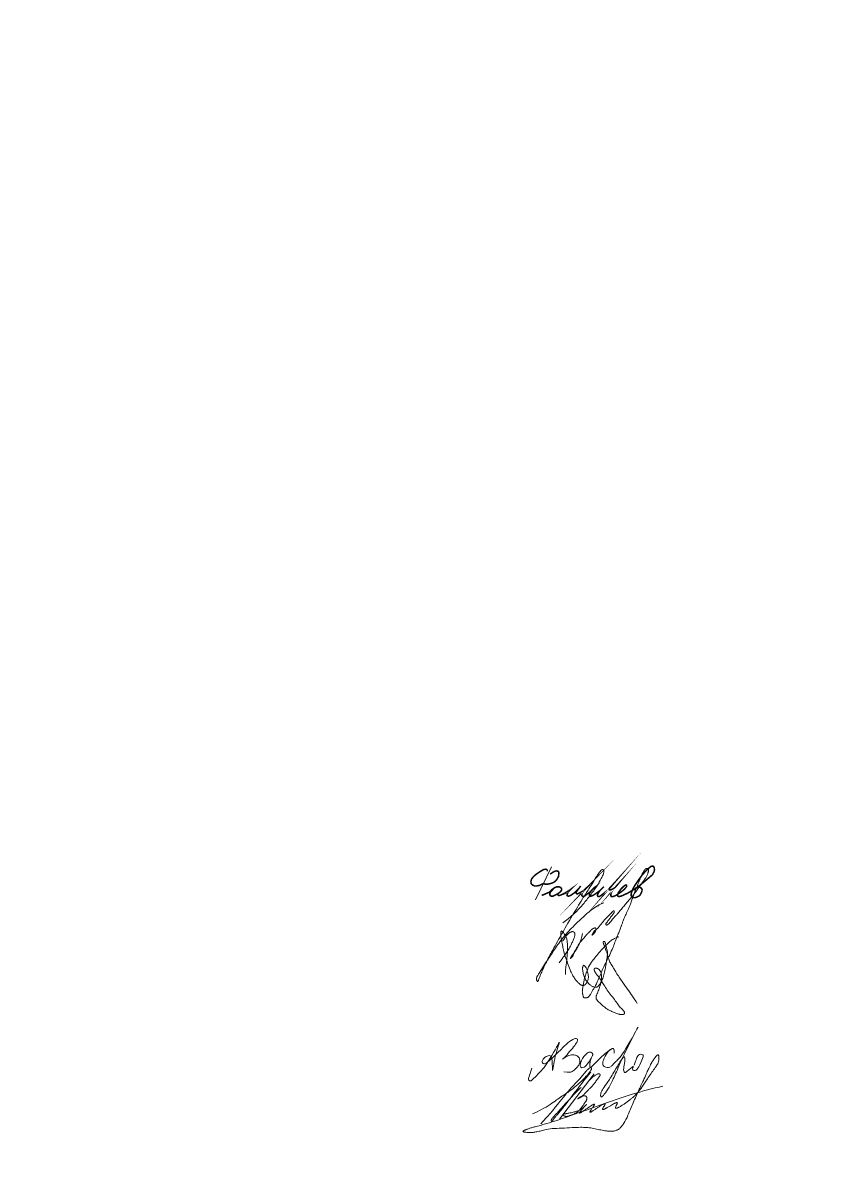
# Model space of a CAD drawing. Header units: millimetres. Extents: x 0 to 210, y 0 to 297.
# Drawn here: x 0 to 96.7, y 0 to 135.3 of the extents above; entities that cross this region are included whole.
import ezdxf

# ---------------------------------------------------------------- set-up
doc = ezdxf.new("R2010")
doc.units = ezdxf.units.MM
for name, pattern in [('K5LT32789', [0]), ('K5LT32790', [0]), ('K5LT32791', [0])]:
    doc.linetypes.add(name, pattern=pattern)
doc.layers.add('Системный слой', color=7, linetype='Continuous')

# ---------------------------------------------------------------- blocks, each defined once
blk = doc.blocks.new('U14')
at = {"layer": 'Системный слой', "color": 5, "linetype": 'K5LT32789', "lineweight": 18, "true_color": 0x0000ff}
for points in [[(67.74, 12.68), (67.54, 13), (67.21, 13), (66.91, 12.69), (66.57, 12.35), (66.29, 11.88), (66.17, 11.26), (66.36, 11.07), (66.7, 11.15), (66.9, 11.35), (67.14, 11.64), (67.47, 12.14), (67.83, 12.86), (67.47, 12.14), (67.35, 11.56), (67.35, 11.23), (67.43, 11.14), (67.59, 11.2), (68.29, 11.98), (69.05, 12.67), (69.44, 13.02), (69.85, 13.3), (70.04, 13.41), (70.19, 13.41), (70.27, 13.2), (70.27, 12.97), (70.27, 12.72), (70.27, 13.2), (70.19, 13.41), (70.04, 13.42), (69.44, 13.02), (68.88, 11.92), (68.88, 11.43), (69.11, 11.2), (69.43, 11.12), (69.75, 11.12), (70.01, 11.38), (70.34, 11.71), (71.4, 12.77), (73.96, 17.53), (71.4, 12.77), (70.49, 10.5), (69.8, 9.03), (69.17, 8.04), (68.75, 7.55), (68.63, 7.66), (68.63, 8.08), (68.92, 8.61), (69.46, 9.32), (70.32, 10.74), (71.19, 12.22), (71.37, 12.41), (71.51, 12.39), (71.56, 12.16), (71.48, 11.66), (71.42, 11.26), (71.35, 10.86), (71.43, 10.57), (71.59, 10.49), (71.82, 10.71), (72.25, 11.05), (72.63, 11.43), (72.39, 10.92), (72.5, 10.81), (72.67, 10.74), (72.86, 10.81), (73.11, 11.05), (73.75, 12.4), (73.68, 12.67), (73.43, 12.74), (73.11, 12.66), (72.91, 12.26), (72.76, 11.8), (72.63, 11.4)], [(60.49, 11.05), (60.3, 10.52), (60.11, 10), (60.05, 9.68), (60.19, 9.54), (60.39, 9.54), (60.57, 9.72), (61.09, 10.24), (62.37, 11.53), (64.21, 15.14), (63.11, 12.44), (62.91, 10.02), (62.91, 12.25), (62.69, 12.61), (62.15, 12.49), (61.79, 12.13), (61.66, 11.8), (61.79, 11.57), (62.12, 11.57), (62.91, 12.25), (63.99, 13.33), (64.75, 14.09), (65.59, 14.64), (65.96, 14.53), (65.87, 14.23), (65.65, 13.84), (64.94, 13), (64.35, 12.29), (63.94, 12.02), (64.73, 12.56), (65.37, 12.67), (65.78, 12.58), (66.06, 12.37), (66.19, 12.03), (66.19, 11.63), (65.94, 11.26), (65.69, 11.01), (65.3, 10.62), (64.87, 10.52), (64.27, 10.63)]]:
    blk.add_open_spline(points, degree=3, dxfattribs=at)
blk = doc.blocks.new('U15')
at = {"layer": 'Системный слой', "color": 5, "linetype": 'K5LT32790', "lineweight": 18, "true_color": 0x0000ff}
blk.add_open_spline([(64.46, 22.18), (64.5, 23.4), (64.81, 24.78), (64.66, 26.25), (64.59, 26.53), (64.51, 26.72), (64.43, 26.88), (64.33, 27.03), (64.24, 27.15), (64.17, 27.24), (64.12, 27.29), (64.08, 27.32), (64.06, 27.34), (64.05, 27.35), (64.03, 27.35), (64.02, 27.36), (64.01, 27.36), (64, 27.36), (64, 27.36), (63.99, 27.36), (63.99, 27.36), (63.98, 27.35), (63.97, 27.35), (63.97, 27.34), (63.96, 27.34), (63.96, 27.33), (63.95, 27.32), (63.94, 27.3), (63.94, 27.28), (63.93, 27.26), (63.93, 27.23), (63.92, 27.18), (63.92, 27.12), (63.91, 27.03), (63.91, 26.91), (63.92, 26.78), (63.93, 26.64), (63.95, 26.48), (63.99, 26.28), (64.05, 26.01), (64.13, 25.61), (64.24, 25.03), (64.44, 24.31), (64.72, 23.53), (64.99, 22.8), (65.26, 22.19), (65.52, 21.75), (65.77, 21.43), (65.98, 21.21), (66.14, 21.05), (66.26, 20.96), (66.33, 20.93), (66.39, 20.91), (66.44, 20.89), (66.49, 20.89), (66.54, 20.89), (66.6, 20.89), (66.65, 20.9), (66.7, 20.92), (66.74, 20.93), (66.78, 20.96), (66.81, 20.98), (66.84, 21.01), (66.88, 21.05), (66.93, 21.12), (66.98, 21.21), (67.05, 21.32), (67.11, 21.46), (67.16, 21.59), (67.18, 21.71), (67.19, 21.84), (67.19, 21.98), (67.17, 22.15), (67.13, 22.36), (67.07, 22.59), (67, 22.81), (66.93, 22.96), (66.88, 23.06), (66.83, 23.13), (66.78, 23.18), (66.75, 23.22), (66.72, 23.24), (66.69, 23.26), (66.68, 23.27), (66.66, 23.27), (66.65, 23.28), (66.64, 23.28), (66.63, 23.28), (66.63, 23.28), (66.62, 23.28), (66.61, 23.27), (66.61, 23.27), (66.6, 23.27), (66.59, 23.26), (66.59, 23.25), (66.58, 23.24), (66.57, 23.23), (66.56, 23.21), (66.55, 23.18), (66.53, 23.14), (66.52, 23.1), (66.51, 23.04), (66.5, 22.98), (66.49, 22.91), (66.5, 22.82), (66.52, 22.7), (66.55, 22.53), (66.58, 22.3), (66.64, 22.06), (66.73, 21.83), (66.84, 21.62), (66.97, 21.42), (67.12, 21.22), (67.29, 21.05), (67.45, 20.91), (67.59, 20.81), (67.71, 20.75), (67.81, 20.71), (67.9, 20.69), (67.98, 20.67), (68.05, 20.67), (68.11, 20.68), (68.16, 20.69), (68.21, 20.7), (68.25, 20.72), (68.29, 20.74), (68.33, 20.78), (68.38, 20.82), (68.43, 20.88), (68.49, 20.96), (68.56, 21.06), (68.62, 21.19), (68.68, 21.33), (68.72, 21.48), (68.75, 21.64), (68.76, 21.81), (68.76, 21.99), (68.74, 22.17), (68.7, 22.34), (68.65, 22.48), (68.6, 22.59), (68.55, 22.67), (68.5, 22.74), (68.44, 22.79), (68.39, 22.83), (68.33, 22.87), (68.27, 22.9), (68.21, 22.93), (68.16, 22.94), (68.11, 22.95), (68.08, 22.95), (68.04, 22.94), (68.02, 22.94), (67.99, 22.93), (67.96, 22.92), (67.94, 22.9), (67.92, 22.89), (67.9, 22.88), (67.89, 22.86), (67.88, 22.85), (67.88, 22.84), (67.87, 22.83), (67.87, 22.81), (67.87, 22.8), (67.87, 22.78), (67.87, 22.76), (67.87, 22.74), (67.88, 22.71), (67.89, 22.67), (67.92, 22.61), (67.95, 22.54), (68, 22.45), (68.06, 22.33), (68.15, 22.2), (68.27, 22.06), (68.45, 21.84), (68.68, 21.52), (68.98, 21.05), (69.33, 20.47), (69.8, 19.85), (70.26, 19.24), (70.65, 18.71), (70.92, 18.32), (71.14, 18.11), (71.28, 17.99), (71.37, 17.89), (71.42, 17.81), (71.45, 17.75), (71.47, 17.7), (71.49, 17.66), (71.49, 17.63), (71.49, 17.6), (71.49, 17.58), (71.49, 17.56), (71.48, 17.55), (71.48, 17.54), (71.47, 17.52), (71.46, 17.51), (71.45, 17.5), (71.43, 17.49), (71.42, 17.48), (71.39, 17.46), (71.36, 17.45), (71.32, 17.44), (71.28, 17.43), (71.23, 17.42), (71.17, 17.42), (71.1, 17.42), (71, 17.44), (70.85, 17.47), (70.64, 17.52), (70.33, 17.63), (69.96, 17.8), (69.57, 17.99), (69.26, 18.19), (69.02, 18.39), (68.79, 18.59), (68.56, 18.81), (68.35, 18.99), (68.22, 19.14), (68.16, 19.24), (68.13, 19.3), (68.11, 19.35), (68.1, 19.4), (68.1, 19.45), (68.1, 19.51), (68.1, 19.56), (68.11, 19.61), (68.13, 19.67), (68.16, 19.75), (68.21, 19.86), (68.28, 20.02), (68.38, 20.24), (68.47, 20.54), (68.58, 20.86), (68.71, 21.21), (68.86, 21.63), (69.04, 22.17), (69.19, 22.79), (69.28, 23.36), (69.33, 23.83), (69.4, 24.19), (69.46, 24.48), (69.47, 24.72), (69.44, 24.91), (69.41, 25.1), (69.35, 25.3), (69.3, 25.52), (69.26, 25.71), (69.22, 25.85), (69.19, 25.95), (69.17, 26.02), (69.15, 26.06), (69.13, 26.08), (69.12, 26.1), (69.11, 26.11), (69.1, 26.11), (69.09, 26.12), (69.09, 26.12), (69.08, 26.12), (69.07, 26.13), (69.06, 26.12), (69.05, 26.12), (69.04, 26.12), (69.03, 26.12), (69.02, 26.11), (69.01, 26.11), (69, 26.1), (68.99, 26.09), (68.98, 26.08), (68.97, 26.07), (68.97, 26.06), (68.96, 26.04), (68.96, 26.03), (68.95, 26.01), (68.95, 25.99), (68.95, 25.96), (68.96, 25.93), (68.97, 25.89), (68.98, 25.84), (69.01, 25.77), (69.04, 25.69), (69.09, 25.6), (69.14, 25.47), (69.19, 25.32), (69.24, 25.14), (69.32, 24.91), (69.42, 24.64), (69.51, 24.33), (69.59, 24.04), (69.69, 23.78), (69.8, 23.56), (69.94, 23.34), (70.1, 23.09), (70.28, 22.78), (70.52, 22.36), (70.83, 21.88), (71.18, 21.38), (71.52, 20.9), (72.13, 20.04), (72.62, 19.33), (72.99, 18.76)], degree=3, knots=[0, 0, 0, 0, 23.088924, 25.905784, 27.368497, 28.578535, 29.721875, 30.813961, 31.805183, 32.534012, 32.992903, 33.225793, 33.377047, 33.48833, 33.574551, 33.643805, 33.701224, 33.750367, 33.79387, 33.833355, 33.872141, 33.912355, 33.95659, 34.00557, 34.061357, 34.126468, 34.204109, 34.298549, 34.415744, 34.564555, 34.759459, 35.028229, 35.412864, 35.997175, 36.728139, 37.568941, 38.433825, 39.401332, 40.578431, 42.235398, 44.569602, 48.269133, 53.187712, 58.58434, 63.764044, 67.778676, 70.998143, 73.369834, 75.349816, 76.796874, 77.581324, 78.028914, 78.378087, 78.696803, 79.013489, 79.343373, 79.678587, 80.006824, 80.317932, 80.606471, 80.866035, 81.11641, 81.383983, 81.718354, 82.16781, 82.839361, 83.733235, 84.705422, 85.582724, 86.324391, 87.057116, 87.890757, 88.945341, 90.321141, 91.965571, 93.426367, 94.484215, 95.101021, 95.580997, 96.013141, 96.361093, 96.626002, 96.782739, 96.889142, 96.971138, 97.03813, 97.095272, 97.145901, 97.188561, 97.228747, 97.268915, 97.315311, 97.366861, 97.425655, 97.494454, 97.577142, 97.679623, 97.811915, 97.985663, 98.226797, 98.532587, 98.897786, 99.296036, 99.737821, 100.261724, 100.964229, 101.99978, 103.525411, 105.150667, 106.72453, 108.093532, 109.590313, 111.195302, 112.777483, 114.126394, 115.159714, 115.93325, 116.599105, 117.196687, 117.716186, 118.147278, 118.512091, 118.830828, 119.112084, 119.376147, 119.650254, 119.966184, 120.348472, 120.832611, 121.462575, 122.257884, 123.166317, 124.121896, 125.077441, 126.058759, 127.110722, 128.27138, 129.455541, 130.54928, 131.472222, 132.224076, 132.842804, 133.343527, 133.786162, 134.209733, 134.641953, 135.076751, 135.490934, 135.840567, 136.1162, 136.329021, 136.516582, 136.697073, 136.87991, 137.063295, 137.235465, 137.38613, 137.514261, 137.623548, 137.718445, 137.797689, 137.875651, 137.957944, 138.055516, 138.163779, 138.288043, 138.436309, 138.622516, 138.862075, 139.203128, 139.704326, 140.381097, 141.218915, 142.127317, 143.259517, 144.821141, 147.317764, 150.75711, 155.19517, 160.069171, 165.224464, 169.471142, 172.421411, 174.092925, 175.138298, 175.966748, 176.479558, 176.900272, 177.244752, 177.52135, 177.72293, 177.873709, 177.996322, 178.101436, 178.195314, 178.281517, 178.366118, 178.454913, 178.554755, 178.670049, 178.807074, 178.975201, 179.187234, 179.439473, 179.719727, 180.029511, 180.383269, 180.823448, 181.407111, 182.246837, 183.563618, 185.512414, 188.365901, 191.16936, 193.636194, 195.215931, 197.147086, 199.269225, 201.224518, 202.392176, 202.935446, 203.335749, 203.665039, 203.98044, 204.30527, 204.630666, 204.95421, 205.28424, 205.683122, 206.145312, 206.866804, 207.837862, 209.464316, 211.387339, 213.648133, 215.828171, 218.361631, 222.046321, 226.400789, 230.237614, 232.987127, 235.143069, 237.145235, 238.600123, 239.59432, 240.714469, 242.086859, 243.579513, 244.83703, 245.773068, 246.379449, 246.80954, 247.077534, 247.227517, 247.33398, 247.41847, 247.489521, 247.552012, 247.609222, 247.663606, 247.717168, 247.768592, 247.820784, 247.876677, 247.942191, 248.018083, 248.10247, 248.189421, 248.269471, 248.347072, 248.425637, 248.512886, 248.605679, 248.706816, 248.820413, 248.952282, 249.111489, 249.313956, 249.574155, 249.89782, 250.303709, 250.841791, 251.528272, 252.381244, 253.359593, 254.475963, 255.872687, 257.851092, 259.938273, 261.963603, 263.469883, 265.046448, 266.586695, 268.366913, 270.599666, 273.407082, 277.373027, 281.234201, 284.882343, 288.313023, 301, 301, 301, 301], dxfattribs=at)
blk = doc.blocks.new('U16')
at = {"layer": 'Системный слой', "color": 5, "linetype": 'K5LT32790', "lineweight": 18, "true_color": 0x0000ff}
for points, knots in [([(64.14, 28.31), (65.04, 28.95), (66.18, 30.02), (67.41, 31.6), (68.17, 32.59), (68.62, 33.44), (68.91, 33.95), (69, 34.21), (69.03, 34.35), (69.04, 34.43), (69.04, 34.49), (69.04, 34.52), (69.03, 34.54), (69.02, 34.56), (69.02, 34.58), (69.01, 34.59), (68.99, 34.6), (68.98, 34.61), (68.97, 34.62), (68.95, 34.63), (68.93, 34.64), (68.91, 34.65), (68.89, 34.65), (68.87, 34.65), (68.85, 34.65), (68.83, 34.65), (68.81, 34.65), (68.8, 34.64), (68.78, 34.63), (68.76, 34.62), (68.74, 34.6), (68.71, 34.57), (68.67, 34.53), (68.6, 34.45), (68.49, 34.31), (68.31, 34.07), (68.05, 33.67), (67.71, 33.07), (67.16, 32.23), (66.33, 30.91), (65.21, 29.07), (63.99, 26.97), (62.97, 25.13), (62.29, 23.86), (61.92, 23.12), (61.72, 22.67), (61.58, 22.33), (61.46, 22.04), (61.36, 21.78), (61.29, 21.58), (61.25, 21.46), (61.22, 21.41), (61.21, 21.39), (61.2, 21.38), (61.19, 21.37), (61.19, 21.36), (61.18, 21.36), (61.18, 21.35), (61.17, 21.35), (61.17, 21.35), (61.16, 21.35), (61.16, 21.35), (61.15, 21.35), (61.15, 21.35), (61.14, 21.36), (61.14, 21.36), (61.13, 21.36), (61.13, 21.37), (61.12, 21.37), (61.12, 21.38), (61.11, 21.4), (61.1, 21.42), (61.08, 21.45), (61.06, 21.48), (61.05, 21.53), (61.04, 21.58), (61.03, 21.63), (61.03, 21.69), (61.04, 21.75), (61.05, 21.81), (61.07, 21.87), (61.1, 21.94), (61.15, 22.03), (61.23, 22.16), (61.39, 22.41), (61.69, 22.89), (62.24, 23.76), (63.05, 25), (64.07, 26.49), (65.28, 27.8), (66.45, 28.92), (67.4, 29.78), (68.25, 30.35), (68.77, 30.6), (69.01, 30.71)], [0, 0, 0, 0, 8.550609, 12.054989, 15.548009, 18.191121, 19.498995, 20.058209, 20.381615, 20.589671, 20.716665, 20.79368, 20.851701, 20.900722, 20.944653, 20.985245, 21.025642, 21.06834, 21.115939, 21.168338, 21.224707, 21.283052, 21.340576, 21.394663, 21.443781, 21.488289, 21.53119, 21.575808, 21.625508, 21.683081, 21.754287, 21.848548, 21.98875, 22.223415, 22.641351, 23.38396, 24.591455, 26.333193, 28.725175, 32.394143, 38.444137, 45.386804, 51.336644, 54.759282, 56.550214, 57.736198, 58.581068, 59.410817, 60.190375, 60.748602, 61.044545, 61.139793, 61.19713, 61.237089, 61.267135, 61.290713, 61.309862, 61.325937, 61.339917, 61.352551, 61.36445, 61.376142, 61.388111, 61.400062, 61.412022, 61.424542, 61.439066, 61.45699, 61.479741, 61.509795, 61.550475, 61.607942, 61.688058, 61.795635, 61.922219, 62.059168, 62.198495, 62.342871, 62.495112, 62.658157, 62.830855, 63.02153, 63.245709, 63.594568, 64.237865, 65.516344, 67.957442, 72.253573, 76.989753, 81.977365, 86.090995, 89.562811, 91.905588, 94, 94, 94, 94]), ([(66.5, 27.05), (66.42, 26.6), (66.21, 26.04), (65.88, 25.35), (65.65, 24.99), (65.49, 24.7), (65.4, 24.51), (65.35, 24.4), (65.31, 24.34), (65.27, 24.29), (65.24, 24.25), (65.2, 24.21), (65.17, 24.18), (65.14, 24.14), (65.11, 24.12), (65.1, 24.11), (65.09, 24.1), (65.08, 24.1), (65.08, 24.09), (65.08, 24.09), (65.07, 24.09), (65.07, 24.09), (65.07, 24.09), (65.07, 24.09), (65.07, 24.09), (65.06, 24.09), (65.06, 24.1), (65.06, 24.1), (65.07, 24.1), (65.07, 24.11), (65.07, 24.11), (65.07, 24.12), (65.07, 24.13), (65.08, 24.14), (65.09, 24.16), (65.1, 24.19), (65.11, 24.22), (65.13, 24.25), (65.14, 24.3), (65.17, 24.34), (65.2, 24.39), (65.25, 24.46), (65.31, 24.54), (65.4, 24.66), (65.52, 24.84), (65.66, 25.07), (65.79, 25.3), (65.92, 25.54), (66.08, 25.81), (66.28, 26.09), (66.49, 26.33), (66.67, 26.55), (66.87, 26.78), (67.09, 27.05), (67.36, 27.31), (67.56, 27.51), (67.69, 27.61), (67.76, 27.65), (67.81, 27.67), (67.86, 27.69), (67.91, 27.71), (67.95, 27.72), (67.97, 27.72), (67.99, 27.72), (68.01, 27.72), (68.02, 27.71), (68.03, 27.71), (68.04, 27.71), (68.05, 27.7), (68.05, 27.7), (68.06, 27.69), (68.06, 27.68), (68.07, 27.67), (68.07, 27.66), (68.07, 27.65), (68.08, 27.63), (68.08, 27.61), (68.08, 27.58), (68.07, 27.54), (68.06, 27.49), (68.05, 27.42), (68.04, 27.36), (68.02, 27.31), (68, 27.26), (67.97, 27.21), (67.94, 27.16), (67.89, 27.1), (67.85, 27.05), (67.81, 27), (67.78, 26.97), (67.75, 26.94), (67.72, 26.92), (67.69, 26.9), (67.67, 26.88), (67.65, 26.87), (67.64, 26.86), (67.64, 26.86), (67.63, 26.85), (67.63, 26.85), (67.63, 26.85), (67.62, 26.85), (67.62, 26.85), (67.62, 26.85), (67.62, 26.85), (67.62, 26.85), (67.62, 26.85), (67.61, 26.86), (67.61, 26.86), (67.61, 26.86), (67.62, 26.86), (67.62, 26.87), (67.62, 26.87), (67.62, 26.88), (67.62, 26.89), (67.63, 26.9), (67.63, 26.91), (67.65, 26.94), (67.66, 26.96), (67.67, 26.98), (67.69, 27.01), (67.7, 27.03), (67.72, 27.07), (67.75, 27.11), (67.79, 27.18), (67.83, 27.25), (67.89, 27.33), (67.98, 27.42), (68.1, 27.51), (68.24, 27.63), (68.37, 27.78), (68.5, 27.93), (68.61, 28.07), (68.74, 28.22), (68.88, 28.38), (69.01, 28.55), (69.15, 28.73), (69.32, 28.91), (69.51, 29.09), (69.7, 29.26), (69.83, 29.4), (69.92, 29.5), (69.98, 29.58), (70.04, 29.64), (70.08, 29.69), (70.12, 29.72), (70.15, 29.75), (70.17, 29.76), (70.18, 29.77), (70.19, 29.77), (70.2, 29.77), (70.2, 29.77), (70.21, 29.77), (70.21, 29.77), (70.22, 29.77), (70.22, 29.77), (70.23, 29.77), (70.23, 29.77), (70.23, 29.76), (70.24, 29.76), (70.24, 29.75), (70.24, 29.75), (70.25, 29.74), (70.25, 29.73), (70.26, 29.71), (70.26, 29.69), (70.26, 29.67), (70.26, 29.64), (70.26, 29.62), (70.25, 29.59), (70.25, 29.57), (70.24, 29.54), (70.22, 29.51), (70.19, 29.47), (70.15, 29.41), (70.08, 29.32), (69.99, 29.2), (69.88, 29.06), (69.77, 28.9), (69.67, 28.74), (69.57, 28.61), (69.48, 28.51), (69.42, 28.42), (69.37, 28.36), (69.32, 28.31), (69.29, 28.27), (69.27, 28.25), (69.26, 28.23), (69.26, 28.21), (69.25, 28.19), (69.25, 28.17), (69.25, 28.16), (69.26, 28.14), (69.26, 28.12), (69.27, 28.11), (69.27, 28.09), (69.28, 28.09), (69.28, 28.08), (69.29, 28.07), (69.29, 28.07), (69.3, 28.06), (69.31, 28.06), (69.31, 28.06), (69.32, 28.06), (69.33, 28.06), (69.34, 28.06), (69.36, 28.06), (69.37, 28.06), (69.39, 28.07), (69.42, 28.08), (69.45, 28.1), (69.5, 28.13), (69.54, 28.16), (69.6, 28.2), (69.65, 28.25), (69.72, 28.32), (69.8, 28.41), (69.91, 28.56), (70.08, 28.78), (70.31, 29.04), (70.62, 29.36), (70.94, 29.75), (71.3, 30.18), (71.65, 30.61), (72.01, 31.02), (72.37, 31.43), (72.73, 31.87), (73.06, 32.36), (73.39, 32.83), (73.72, 33.27), (73.97, 33.65), (74.15, 33.93), (74.24, 34.12), (74.27, 34.25), (74.29, 34.35), (74.31, 34.43), (74.32, 34.49), (74.32, 34.54), (74.32, 34.58), (74.32, 34.62), (74.31, 34.65), (74.3, 34.67), (74.29, 34.7), (74.28, 34.72), (74.26, 34.74), (74.24, 34.76), (74.23, 34.77), (74.21, 34.78), (74.2, 34.79), (74.18, 34.79), (74.17, 34.79), (74.15, 34.8), (74.14, 34.8), (74.12, 34.79), (74.1, 34.79), (74.07, 34.78), (74.04, 34.77), (74.01, 34.75), (73.98, 34.73), (73.94, 34.7), (73.9, 34.66), (73.86, 34.61), (73.82, 34.55), (73.78, 34.48), (73.72, 34.38), (73.64, 34.22), (73.51, 34), (73.39, 33.7), (73.26, 33.35), (73.12, 32.99), (72.96, 32.62), (72.79, 32.21), (72.62, 31.76), (72.45, 31.28), (72.27, 30.78), (72.07, 30.24), (71.8, 29.67), (71.53, 29.11), (71.34, 28.62), (71.22, 28.28), (71.15, 28.08), (71.1, 27.96), (71.05, 27.8), (70.95, 27.52), (70.79, 27.11), (70.57, 26.6), (70.34, 26), (70.07, 25.3), (69.72, 24.5), (69.26, 23.59), (68.8, 22.6), (68.37, 21.59), (67.98, 20.73), (67.6, 20.16), (67.42, 19.79), (67.3, 19.63), (67.23, 19.55), (67.17, 19.51), (67.12, 19.47), (67.06, 19.45), (67, 19.43), (66.94, 19.41), (66.87, 19.4), (66.82, 19.4), (66.77, 19.4), (66.74, 19.41), (66.71, 19.41), (66.69, 19.42), (66.67, 19.43), (66.66, 19.44), (66.64, 19.46), (66.63, 19.47), (66.62, 19.49), (66.6, 19.52), (66.59, 19.55), (66.57, 19.6), (66.56, 19.68), (66.53, 19.78), (66.5, 19.91), (66.47, 20.05), (66.47, 20.19), (66.48, 20.33), (66.5, 20.5), (66.55, 20.72), (66.59, 21.01), (66.65, 21.38), (66.75, 21.8), (66.88, 22.18), (66.99, 22.5), (67.07, 22.75), (67.16, 22.99), (67.27, 23.23), (67.44, 23.5), (67.71, 23.86), (68.08, 24.35), (68.59, 24.93), (69.12, 25.51), (69.61, 25.99), (69.98, 26.3), (70.27, 26.46), (70.53, 26.57), (70.71, 26.63), (70.82, 26.67)], [0, 0, 0, 0, 9.050129, 12.27524, 15.459, 17.73484, 19.057413, 19.710841, 20.186256, 20.578255, 20.920156, 21.263228, 21.624829, 21.943402, 22.174143, 22.29629, 22.36276, 22.406894, 22.439057, 22.464194, 22.484922, 22.502166, 22.516262, 22.528133, 22.539447, 22.552242, 22.56817, 22.588053, 22.611987, 22.639741, 22.672744, 22.715192, 22.776687, 22.87041, 23.023044, 23.2152, 23.446308, 23.698853, 24.014406, 24.364067, 24.793807, 25.28352, 25.941626, 26.877925, 28.429965, 30.348657, 32.240773, 33.898399, 35.948367, 38.485583, 40.825304, 42.59187, 44.267244, 46.970047, 49.74801, 51.863744, 52.701471, 53.104911, 53.483029, 53.862972, 54.210178, 54.473163, 54.650607, 54.780151, 54.882015, 54.96597, 55.037892, 55.101774, 55.160577, 55.215489, 55.269733, 55.3265, 55.390437, 55.464507, 55.552848, 55.661752, 55.802045, 55.996896, 56.278982, 56.657771, 57.087852, 57.530059, 57.926999, 58.28654, 58.645161, 59.086887, 59.580412, 60.070145, 60.456808, 60.770321, 61.020502, 61.287434, 61.539711, 61.751465, 61.877288, 61.951174, 62.001019, 62.037083, 62.064047, 62.085222, 62.102691, 62.117816, 62.131035, 62.143011, 62.154708, 62.167188, 62.181333, 62.197688, 62.21651, 62.238222, 62.264236, 62.296726, 62.338711, 62.394112, 62.469848, 62.581386, 62.750144, 62.953234, 63.151975, 63.325302, 63.501424, 63.750698, 64.126703, 64.655732, 65.239268, 65.888652, 66.649933, 67.724768, 68.970934, 70.450533, 71.673771, 72.965674, 74.199734, 75.716608, 77.191491, 78.669398, 80.263602, 82.259995, 84.0227, 85.431088, 86.180031, 86.82002, 87.357354, 87.830339, 88.196682, 88.427814, 88.563885, 88.657509, 88.728451, 88.784957, 88.831759, 88.871976, 88.907862, 88.941164, 88.973333, 89.002363, 89.031139, 89.061129, 89.097204, 89.139544, 89.190239, 89.252182, 89.329582, 89.428874, 89.559889, 89.727893, 89.910432, 90.08993, 90.259821, 90.437176, 90.634512, 90.867411, 91.167757, 91.627014, 92.382088, 93.419966, 94.672454, 96.030915, 97.344377, 98.512333, 99.382533, 100.080146, 100.642761, 101.098523, 101.416568, 101.614452, 101.761411, 101.888131, 102.002041, 102.112642, 102.228685, 102.353162, 102.475542, 102.582798, 102.67162, 102.744553, 102.805473, 102.857643, 102.905538, 102.953137, 103.003348, 103.057077, 103.11538, 103.180499, 103.255316, 103.343787, 103.451799, 103.589159, 103.775473, 104.036879, 104.381072, 104.782032, 105.231565, 105.731185, 106.331113, 107.131661, 108.329516, 110.150194, 112.636877, 115.501671, 119.160964, 122.898631, 126.952961, 130.409086, 134.037174, 137.994275, 142.035946, 146.041027, 149.822245, 153.085433, 155.385996, 156.523495, 157.344961, 158.084473, 158.656408, 159.032405, 159.319553, 159.62593, 159.882585, 160.081757, 160.265654, 160.447561, 160.63144, 160.806021, 160.962993, 161.100471, 161.220792, 161.327559, 161.424857, 161.521276, 161.623153, 161.736504, 161.863212, 162.008568, 162.179889, 162.387514, 162.643846, 162.945007, 163.264358, 163.6135, 164.014772, 164.533206, 165.020618, 165.794064, 166.857794, 168.64401, 171.006738, 173.517367, 176.204619, 178.789913, 181.800729, 185.264053, 188.598832, 192.086757, 196.039981, 200.351441, 204.98312, 208.606796, 211.174086, 212.324149, 212.840152, 213.814159, 215.76165, 218.911517, 222.760316, 227.121283, 231.883071, 238.054257, 244.879079, 252.670992, 260.372327, 267.206768, 271.910472, 274.294825, 275.442431, 276.007431, 276.456493, 276.872537, 277.298483, 277.734538, 278.182349, 278.627236, 279.027811, 279.347916, 279.582846, 279.760539, 279.906542, 280.032941, 280.152577, 280.276179, 280.413989, 280.572354, 280.762102, 281.004984, 281.334701, 281.830666, 282.557033, 283.530703, 284.521091, 285.429966, 286.323075, 287.47734, 288.942216, 290.783007, 293.428229, 296.57457, 299.586331, 301.717918, 303.359613, 305.016414, 306.799751, 308.827327, 311.560281, 315.955926, 321.284596, 327.290578, 331.929165, 335.294372, 337.07654, 338.608554, 341, 341, 341, 341]), ([(64.12, 26.13), (64.3, 26.41), (64.51, 26.78), (64.86, 27.08), (64.99, 27.17), (65.09, 27.22), (65.17, 27.26), (65.23, 27.28), (65.27, 27.28), (65.31, 27.28), (65.34, 27.28), (65.37, 27.27), (65.4, 27.26), (65.43, 27.25), (65.46, 27.23), (65.49, 27.21), (65.51, 27.19), (65.53, 27.17), (65.55, 27.14), (65.56, 27.11), (65.58, 27.09), (65.59, 27.06), (65.59, 27.02), (65.59, 26.98), (65.59, 26.92), (65.59, 26.85), (65.57, 26.75), (65.53, 26.62), (65.47, 26.44), (65.36, 26.18), (65.17, 25.78), (64.92, 25.29), (64.61, 24.81), (64.31, 24.39), (64.02, 23.98), (63.83, 23.71), (63.73, 23.56)], [0, 0, 0, 0, 6.031327, 7.224988, 8.103691, 8.779791, 9.271523, 9.620615, 9.879085, 10.092232, 10.278511, 10.453749, 10.630111, 10.818394, 11.017829, 11.223201, 11.427374, 11.623322, 11.806227, 11.978077, 12.150954, 12.337468, 12.550087, 12.799771, 13.111892, 13.519386, 14.078895, 14.842107, 15.895849, 17.445078, 19.990893, 23.601088, 27.190299, 30.147219, 32.759048, 36, 36, 36, 36])]:
    blk.add_open_spline(points, degree=3, knots=knots, dxfattribs=at)
blk = doc.blocks.new('U17')
at = {"layer": 'Системный слой', "color": 5, "linetype": 'K5LT32790', "lineweight": 18, "true_color": 0x0000ff}
blk.add_line((67.87, 10.39), (63.74, 4.98), dxfattribs=at)
for points, knots in [([(67.09, 9.37), (67.28, 9.6), (67.54, 9.9), (67.92, 10.16), (68.1, 10.27), (68.23, 10.35), (68.31, 10.38), (68.36, 10.39), (68.39, 10.4), (68.42, 10.4), (68.44, 10.39), (68.46, 10.39), (68.49, 10.38), (68.51, 10.37), (68.53, 10.35), (68.54, 10.34), (68.56, 10.33), (68.57, 10.32), (68.58, 10.3), (68.58, 10.29), (68.58, 10.28), (68.59, 10.27), (68.59, 10.25), (68.59, 10.24), (68.59, 10.22), (68.58, 10.2), (68.57, 10.18), (68.56, 10.15), (68.54, 10.12), (68.51, 10.07), (68.46, 10.01), (68.39, 9.92), (68.3, 9.8), (68.2, 9.66), (68.08, 9.49), (67.93, 9.28), (67.72, 9.02), (67.46, 8.75), (67.2, 8.49), (66.99, 8.27), (66.82, 8.09), (66.69, 7.95), (66.58, 7.84), (66.5, 7.76), (66.43, 7.71), (66.36, 7.66), (66.29, 7.62), (66.2, 7.57), (66.12, 7.51), (66.04, 7.47), (65.99, 7.44), (65.95, 7.43), (65.93, 7.42), (65.92, 7.41), (65.91, 7.41), (65.9, 7.4), (65.89, 7.4), (65.89, 7.4), (65.89, 7.4), (65.88, 7.4), (65.88, 7.4), (65.88, 7.4), (65.88, 7.4), (65.88, 7.4), (65.88, 7.4), (65.88, 7.4), (65.88, 7.4), (65.88, 7.41), (65.89, 7.41), (65.89, 7.41), (65.89, 7.41), (65.9, 7.41), (65.9, 7.42), (65.91, 7.42), (65.92, 7.43), (65.93, 7.44), (65.94, 7.45), (65.97, 7.46), (66, 7.49), (66.06, 7.52), (66.13, 7.57), (66.21, 7.62), (66.3, 7.67), (66.4, 7.71), (66.5, 7.74), (66.59, 7.76), (66.67, 7.76), (66.74, 7.77), (66.79, 7.76), (66.84, 7.75), (66.87, 7.74), (66.89, 7.73), (66.91, 7.72), (66.93, 7.7), (66.94, 7.69), (66.96, 7.67), (66.97, 7.65), (66.98, 7.63), (66.99, 7.6), (67, 7.56), (67.01, 7.52), (67.01, 7.48), (67.01, 7.43), (67, 7.38), (66.98, 7.33), (66.96, 7.27), (66.93, 7.19), (66.87, 7.09), (66.77, 6.96), (66.63, 6.75), (66.46, 6.48), (66.24, 6.2), (66.02, 5.97), (65.82, 5.81), (65.64, 5.69), (65.44, 5.6), (65.22, 5.52), (64.99, 5.43), (64.8, 5.35), (64.66, 5.32), (64.58, 5.31), (64.53, 5.32), (64.48, 5.32), (64.44, 5.34), (64.39, 5.35), (64.34, 5.38), (64.3, 5.4), (64.27, 5.41), (64.25, 5.43), (64.23, 5.44), (64.21, 5.46), (64.19, 5.47), (64.18, 5.49), (64.17, 5.5), (64.17, 5.51), (64.17, 5.52), (64.17, 5.53), (64.18, 5.54), (64.19, 5.55), (64.2, 5.56), (64.22, 5.58), (64.24, 5.59), (64.27, 5.6), (64.3, 5.61), (64.35, 5.62), (64.42, 5.64), (64.51, 5.65), (64.63, 5.68), (64.79, 5.7), (65.02, 5.74), (65.33, 5.81), (65.67, 5.9), (66, 6.01), (66.27, 6.15), (66.47, 6.28), (66.62, 6.39), (66.73, 6.49), (66.81, 6.56), (66.86, 6.62), (66.9, 6.66), (66.92, 6.68), (66.94, 6.7), (66.95, 6.72), (66.96, 6.73), (66.97, 6.74), (66.97, 6.75), (66.98, 6.75), (66.98, 6.75), (66.98, 6.76), (66.98, 6.76), (66.98, 6.76), (66.98, 6.76), (66.98, 6.76), (66.98, 6.76), (66.98, 6.76), (66.98, 6.76), (66.98, 6.76), (66.97, 6.76), (66.97, 6.75), (66.96, 6.75), (66.95, 6.74), (66.94, 6.73), (66.92, 6.71), (66.9, 6.69), (66.87, 6.66), (66.84, 6.62), (66.79, 6.57), (66.71, 6.49), (66.61, 6.37), (66.48, 6.23), (66.35, 6.08), (66.26, 5.96), (66.21, 5.89), (66.18, 5.84), (66.16, 5.81), (66.15, 5.79), (66.14, 5.77), (66.13, 5.76), (66.13, 5.75), (66.13, 5.74), (66.13, 5.74), (66.14, 5.73), (66.14, 5.73), (66.15, 5.73), (66.16, 5.73), (66.17, 5.73), (66.19, 5.74), (66.21, 5.74), (66.24, 5.76), (66.28, 5.78), (66.33, 5.8), (66.39, 5.84), (66.48, 5.9), (66.6, 5.98), (66.79, 6.1), (67.03, 6.27), (67.29, 6.45), (67.5, 6.59), (67.65, 6.68), (67.73, 6.73), (67.79, 6.75), (67.82, 6.77), (67.85, 6.78), (67.87, 6.79), (67.89, 6.79), (67.9, 6.79), (67.91, 6.78), (67.92, 6.78), (67.92, 6.77), (67.92, 6.76), (67.92, 6.75), (67.92, 6.74), (67.92, 6.73), (67.91, 6.71), (67.9, 6.69), (67.89, 6.67), (67.87, 6.63), (67.84, 6.59), (67.8, 6.53), (67.74, 6.44), (67.65, 6.32), (67.56, 6.19), (67.48, 6.07), (67.43, 5.99), (67.4, 5.94), (67.38, 5.91), (67.37, 5.89), (67.36, 5.87), (67.36, 5.86), (67.36, 5.85), (67.35, 5.84), (67.36, 5.83), (67.36, 5.82), (67.37, 5.82), (67.37, 5.82), (67.39, 5.81), (67.4, 5.82), (67.42, 5.82), (67.44, 5.83), (67.47, 5.84), (67.51, 5.86), (67.56, 5.89), (67.62, 5.92), (67.71, 5.98), (67.84, 6.06), (68.02, 6.18), (68.26, 6.34), (68.53, 6.52), (68.75, 6.66), (68.89, 6.75), (68.98, 6.79), (69.03, 6.82), (69.07, 6.83), (69.1, 6.84), (69.13, 6.85), (69.14, 6.85), (69.16, 6.85), (69.17, 6.84), (69.17, 6.83), (69.18, 6.82), (69.18, 6.81), (69.18, 6.8), (69.17, 6.78), (69.17, 6.77), (69.16, 6.75), (69.15, 6.72), (69.14, 6.69), (69.11, 6.65), (69.08, 6.59), (69.03, 6.51), (68.97, 6.41), (68.92, 6.33), (68.89, 6.28), (68.88, 6.24), (68.87, 6.22), (68.86, 6.2), (68.86, 6.19), (68.86, 6.18), (68.86, 6.17), (68.86, 6.16), (68.87, 6.15), (68.87, 6.14), (68.88, 6.14), (68.89, 6.13), (68.91, 6.13), (68.93, 6.13), (68.95, 6.14), (68.98, 6.15), (69.02, 6.16), (69.07, 6.18), (69.14, 6.22), (69.23, 6.26), (69.36, 6.33), (69.55, 6.45), (69.8, 6.59), (70.05, 6.74), (70.25, 6.85), (70.38, 6.91), (70.45, 6.94), (70.5, 6.96), (70.53, 6.97), (70.56, 6.97), (70.58, 6.97), (70.6, 6.97), (70.61, 6.96), (70.62, 6.95), (70.62, 6.94), (70.63, 6.93), (70.63, 6.91), (70.63, 6.9), (70.62, 6.89), (70.62, 6.87), (70.61, 6.85), (70.6, 6.82), (70.58, 6.78), (70.56, 6.72), (70.52, 6.65), (70.47, 6.57), (70.44, 6.49), (70.42, 6.44), (70.41, 6.41), (70.4, 6.39), (70.4, 6.37), (70.4, 6.36), (70.4, 6.34), (70.4, 6.33), (70.4, 6.32), (70.41, 6.31), (70.42, 6.3), (70.43, 6.3), (70.44, 6.29), (70.45, 6.29), (70.47, 6.29), (70.49, 6.29), (70.51, 6.29), (70.54, 6.3), (70.58, 6.31), (70.63, 6.33), (70.69, 6.36), (70.77, 6.39), (70.87, 6.45), (71.02, 6.53), (71.23, 6.67), (71.51, 6.85), (71.83, 7.08), (72.13, 7.3), (72.4, 7.52), (72.65, 7.74), (72.88, 7.97), (73.11, 8.22), (73.37, 8.54), (73.64, 8.93), (73.95, 9.42), (74.32, 9.97), (74.72, 10.55), (75.09, 11.06), (75.34, 11.42), (75.46, 11.66), (75.51, 11.82), (75.54, 11.96), (75.56, 12.09), (75.57, 12.22), (75.57, 12.34), (75.56, 12.44), (75.55, 12.5), (75.54, 12.54), (75.53, 12.57), (75.52, 12.59), (75.51, 12.61), (75.51, 12.62), (75.5, 12.63), (75.49, 12.63), (75.48, 12.64), (75.48, 12.64), (75.47, 12.64), (75.46, 12.65), (75.45, 12.65), (75.44, 12.64), (75.43, 12.64), (75.42, 12.64), (75.4, 12.63), (75.38, 12.62), (75.36, 12.6), (75.34, 12.58), (75.3, 12.55), (75.26, 12.51), (75.21, 12.45), (75.13, 12.35), (75.03, 12.21), (74.91, 12.03), (74.78, 11.83), (74.64, 11.6), (74.5, 11.33), (74.33, 10.96), (74.1, 10.43), (73.72, 9.61), (73.16, 8.42), (72.51, 6.99), (71.99, 5.61), (71.51, 4.68), (71.19, 4.19), (71, 3.98), (70.87, 3.86), (70.75, 3.78), (70.62, 3.71), (70.47, 3.64), (70.29, 3.6), (70.08, 3.56), (69.83, 3.55), (69.51, 3.57), (69.06, 3.63), (68.49, 3.75), (67.82, 3.9), (67.14, 4.01), (66.39, 4.04), (65.46, 4.01), (64.35, 3.94), (63.21, 3.91), (62.28, 3.81), (61.61, 3.63), (61.09, 3.5), (60.66, 3.43), (60.3, 3.41), (60.02, 3.41), (59.8, 3.43), (59.64, 3.46), (59.55, 3.47), (59.5, 3.49), (59.48, 3.49), (59.46, 3.5), (59.45, 3.51), (59.44, 3.51), (59.44, 3.52), (59.43, 3.52), (59.43, 3.53), (59.42, 3.53), (59.42, 3.53), (59.42, 3.54), (59.42, 3.54), (59.42, 3.55), (59.42, 3.55), (59.43, 3.56), (59.43, 3.56), (59.43, 3.57), (59.44, 3.58), (59.45, 3.58), (59.46, 3.59), (59.47, 3.6), (59.49, 3.62), (59.52, 3.63), (59.56, 3.65), (59.62, 3.68), (59.7, 3.72), (59.82, 3.77), (59.98, 3.83), (60.16, 3.89), (60.34, 3.95), (60.55, 4.02), (60.76, 4.07), (61.02, 4.14), (61.42, 4.24), (62.15, 4.45), (63.46, 4.85), (65.7, 5.63), (68.74, 6.74), (72.32, 8), (74.81, 8.64), (76.05, 8.92)], [0, 0, 0, 0, 6.158308, 7.924944, 9.397219, 10.421772, 10.878244, 11.151197, 11.36381, 11.548551, 11.718723, 11.877713, 12.036027, 12.196544, 12.358164, 12.506286, 12.632493, 12.736928, 12.819521, 12.898812, 12.980771, 13.07523, 13.173556, 13.279268, 13.396608, 13.531064, 13.690326, 13.886288, 14.140321, 14.494376, 15.023758, 15.795804, 16.773927, 17.9322, 19.328256, 21.031002, 23.191239, 26.01508, 28.508359, 30.764949, 32.158381, 33.57364, 34.542076, 35.296285, 35.858711, 36.382363, 36.930279, 37.613953, 38.340853, 38.974758, 39.36394, 39.584276, 39.729431, 39.831741, 39.905683, 39.959643, 39.999056, 40.02768, 40.048222, 40.062694, 40.072775, 40.079767, 40.084961, 40.089793, 40.09578, 40.104088, 40.115492, 40.13093, 40.149822, 40.171984, 40.197656, 40.229358, 40.269864, 40.322352, 40.391158, 40.483151, 40.610685, 40.79026, 41.065436, 41.512004, 42.088709, 42.770629, 43.467951, 44.184491, 44.869892, 45.483626, 46.046275, 46.524145, 46.915912, 47.196275, 47.40917, 47.586207, 47.738846, 47.877531, 48.013016, 48.157728, 48.31924, 48.502929, 48.715108, 48.96183, 49.243774, 49.540729, 49.8478, 50.172102, 50.537958, 50.965281, 51.494288, 52.20384, 53.298857, 54.917421, 57.240739, 59.738769, 62.02238, 63.698303, 65.037791, 66.331625, 68.02956, 69.84719, 71.368716, 72.206354, 72.649589, 72.981788, 73.276043, 73.570472, 73.929446, 74.299002, 74.63126, 74.848184, 75.010867, 75.161965, 75.335461, 75.49506, 75.620009, 75.719661, 75.802316, 75.875542, 75.946386, 76.021533, 76.107513, 76.21105, 76.339562, 76.501776, 76.708489, 76.973585, 77.315523, 77.75974, 78.342864, 79.120835, 80.18625, 81.706721, 83.852292, 86.465219, 88.951659, 90.978666, 92.487594, 93.76585, 94.760654, 95.480574, 95.959313, 96.294546, 96.536659, 96.714464, 96.846112, 96.943809, 97.01613, 97.069288, 97.107887, 97.1354, 97.154486, 97.167231, 97.175363, 97.180572, 97.184743, 97.189776, 97.197329, 97.209122, 97.228653, 97.258997, 97.303617, 97.365208, 97.448469, 97.559514, 97.706462, 97.900415, 98.157187, 98.500801, 98.971779, 99.653407, 100.680484, 102.16221, 103.578184, 104.648543, 105.155236, 105.478521, 105.704428, 105.867108, 105.985778, 106.07285, 106.137041, 106.188892, 106.233202, 106.275598, 106.31862, 106.370033, 106.436882, 106.52608, 106.645289, 106.803787, 107.01342, 107.289946, 107.655243, 108.141506, 108.800592, 109.730549, 111.109505, 113.317286, 115.629589, 117.547768, 118.521059, 119.084698, 119.470627, 119.745056, 119.943042, 120.086716, 120.191551, 120.26935, 120.330025, 120.382672, 120.435962, 120.498121, 120.565387, 120.641314, 120.728412, 120.840736, 120.985691, 121.174077, 121.421722, 121.753873, 122.217132, 122.901613, 123.981872, 125.172225, 126.200607, 126.79256, 127.136357, 127.367267, 127.532062, 127.652773, 127.742537, 127.810135, 127.865237, 127.915133, 127.96426, 128.015006, 128.071903, 128.142719, 128.234954, 128.356669, 128.517397, 128.729164, 129.007855, 129.375448, 129.864201, 130.525978, 131.458654, 132.841604, 135.051627, 137.371779, 139.298243, 140.282632, 140.852634, 141.243893, 141.523176, 141.725905, 141.87456, 141.985024, 142.069602, 142.138778, 142.20217, 142.268885, 142.347585, 142.446693, 142.552857, 142.668386, 142.796019, 142.962407, 143.184377, 143.493216, 143.947083, 144.660187, 145.445963, 146.126993, 146.522898, 146.755674, 146.914043, 147.029277, 147.105459, 147.165051, 147.224298, 147.295401, 147.367417, 147.434207, 147.504148, 147.585142, 147.684943, 147.81179, 147.975245, 148.18721, 148.463335, 148.825333, 149.305406, 149.95641, 150.882496, 152.258218, 154.475246, 156.620318, 158.321251, 159.038433, 159.502054, 159.828856, 160.066775, 160.243468, 160.37743, 160.482373, 160.569441, 160.648431, 160.728415, 160.81803, 160.908084, 160.998756, 161.091733, 161.206325, 161.353931, 161.549093, 161.818906, 162.212882, 162.829199, 163.508952, 164.099592, 164.445709, 164.650604, 164.788255, 164.903661, 165.007576, 165.109001, 165.194462, 165.26938, 165.338661, 165.406872, 165.478408, 165.557687, 165.64939, 165.758763, 165.891992, 166.05668, 166.262506, 166.522189, 166.853055, 167.279787, 167.839914, 168.596742, 169.679428, 171.288032, 173.772391, 176.439711, 179.127961, 181.338538, 183.565781, 185.724368, 187.964675, 190.532192, 193.913297, 197.664225, 202.240399, 207.365977, 211.891604, 214.950288, 216.260728, 217.307529, 218.226173, 219.136534, 220.048062, 220.900546, 221.546871, 221.9542, 222.219116, 222.412338, 222.560372, 222.677648, 222.773298, 222.853632, 222.923292, 222.978973, 223.025473, 223.071419, 223.126411, 223.191335, 223.263092, 223.344759, 223.440037, 223.553558, 223.691355, 223.86161, 224.075985, 224.352298, 224.720891, 225.244768, 226.022651, 227.234024, 228.694978, 230.400721, 232.151975, 234.169342, 236.596891, 240.264912, 245.911745, 254.96485, 266.835794, 277.658947, 284.885559, 287.882731, 289.514301, 290.547995, 291.464177, 292.424746, 293.549213, 294.775006, 296.163908, 297.809999, 299.883699, 302.703567, 306.933828, 311.679125, 316.501759, 320.996631, 326.836537, 335.266963, 343.465594, 349.957026, 354.09066, 357.579706, 360.721275, 362.932241, 364.823848, 366.400364, 367.448979, 368.024725, 368.279323, 368.440012, 368.5553, 368.642037, 368.709291, 368.762747, 368.806287, 368.842721, 368.874182, 368.900514, 368.926113, 368.952467, 368.982922, 369.016093, 369.053534, 369.097024, 369.148696, 369.211201, 369.287947, 369.383467, 369.504023, 369.658723, 369.861852, 370.138802, 370.52869, 371.119523, 372.038078, 373.203074, 374.521743, 375.833878, 377.215726, 378.767848, 380.290034, 382.688597, 387.074598, 395.697937, 410.437499, 434.93092, 461.366967, 487, 487, 487, 487]), ([(60.56, 5.64), (61.29, 5.96), (62.28, 6.46), (63.38, 7.25), (64, 7.71), (64.61, 8.09), (65.25, 8.53), (65.93, 9.11), (66.59, 9.72), (67.08, 10.24), (67.35, 10.59), (67.47, 10.78), (67.53, 10.88), (67.55, 10.94), (67.56, 10.97), (67.57, 10.99), (67.57, 11.01), (67.57, 11.02), (67.56, 11.04), (67.56, 11.05), (67.56, 11.06), (67.55, 11.06), (67.54, 11.07), (67.53, 11.08), (67.52, 11.09), (67.51, 11.1), (67.5, 11.11), (67.49, 11.12), (67.47, 11.12), (67.46, 11.12), (67.45, 11.12), (67.44, 11.12), (67.42, 11.12), (67.41, 11.12), (67.39, 11.11), (67.36, 11.1), (67.33, 11.08), (67.29, 11.05), (67.23, 11.01), (67.15, 10.94), (67.04, 10.84), (66.91, 10.69), (66.74, 10.48), (66.5, 10.19), (66.16, 9.8), (65.69, 9.31), (65.1, 8.65), (64.4, 7.84), (63.63, 6.91), (62.94, 6.02), (62.34, 5.32), (61.89, 4.85), (61.65, 4.57), (61.55, 4.45)], [0, 0, 0, 0, 6.997069, 9.684036, 11.958352, 13.801956, 16.01059, 18.791875, 21.670898, 23.899271, 25.047829, 25.598015, 25.892727, 26.052221, 26.139763, 26.200238, 26.24818, 26.289354, 26.326598, 26.358724, 26.389054, 26.419587, 26.454991, 26.494445, 26.537325, 26.581963, 26.625959, 26.666366, 26.702295, 26.736616, 26.772293, 26.811665, 26.854853, 26.903993, 26.962474, 27.036776, 27.136139, 27.279193, 27.487047, 27.788774, 28.205883, 28.811868, 29.540442, 30.580231, 32.089095, 34.083011, 36.578424, 39.886091, 43.512937, 47.235171, 49.742529, 51.659752, 53, 53, 53, 53]), ([(66.33, 8.76), (65.82, 8.33), (65.17, 7.59), (64.34, 6.69), (63.82, 6.13), (63.45, 5.69), (63.16, 5.4), (62.97, 5.2), (62.87, 5.08), (62.81, 4.98), (62.78, 4.92), (62.77, 4.89), (62.76, 4.87), (62.76, 4.86), (62.76, 4.84), (62.76, 4.83), (62.76, 4.82), (62.77, 4.81), (62.77, 4.8), (62.78, 4.79), (62.79, 4.78), (62.8, 4.77), (62.81, 4.76), (62.82, 4.76), (62.82, 4.76), (62.83, 4.75), (62.83, 4.75), (62.84, 4.75), (62.85, 4.75), (62.86, 4.75), (62.86, 4.75), (62.87, 4.76), (62.88, 4.76), (62.89, 4.77), (62.9, 4.78), (62.91, 4.79), (62.92, 4.8), (62.94, 4.83), (62.96, 4.87), (62.99, 4.92), (63.03, 4.98), (63.07, 5.04), (63.11, 5.11), (63.17, 5.17), (63.24, 5.25), (63.34, 5.35), (63.48, 5.5), (63.66, 5.72), (63.89, 6.02), (64.23, 6.45), (64.74, 7.08), (65.82, 8.49), (66.74, 9.71), (67.47, 10.59)], [0, 0, 0, 0, 8.178432, 12.15831, 15.070494, 17.531291, 19.273091, 20.178709, 20.817045, 21.283464, 21.53398, 21.648694, 21.722599, 21.78122, 21.832226, 21.879091, 21.922147, 21.96438, 22.009673, 22.061502, 22.117512, 22.171651, 22.219212, 22.258261, 22.286197, 22.310683, 22.335173, 22.364818, 22.395245, 22.426071, 22.458431, 22.49359, 22.533039, 22.578657, 22.632971, 22.699648, 22.784579, 22.898948, 23.06169, 23.316251, 23.620656, 23.948896, 24.25354, 24.580173, 24.971844, 25.549963, 26.340789, 27.51106, 29.012071, 31.099326, 34.219642, 38.953672, 53, 53, 53, 53])]:
    blk.add_open_spline(points, degree=3, knots=knots, dxfattribs=at)
blk = doc.blocks.new('U18')
at = {"layer": 'Системный слой', "color": 7, "linetype": 'K5LT32791', "lineweight": 18}
blk.add_line((60.89, 31.04), (62.81, 34.99), dxfattribs=at)
at = {"layer": 'Системный слой', "color": 7, "linetype": 'K5LT32791', "const_width": 0.18}
for points in [[(63.64, 31.84), (63.58, 31.75), (63.57, 31.71), (63.57, 31.68), (63.58, 31.63), (63.61, 31.6), (63.66, 31.58), (63.73, 31.57), (63.83, 31.6), (64, 31.66), (64.23, 31.77), (64.57, 31.97), (64.88, 32.15), (65.15, 32.35), (64.8, 32), (64.71, 31.82), (64.67, 31.67), (64.67, 31.58), (64.73, 31.52), (64.82, 31.49), (64.95, 31.53), (65.19, 31.65), (65.47, 31.85), (65.72, 32.06), (65.86, 32.21), (66.1, 32.47), (66.27, 32.71), (66.01, 32.34), (65.83, 32.1), (65.76, 31.98), (65.73, 31.92), (65.73, 31.86), (65.75, 31.81), (65.78, 31.78), (65.85, 31.77), (65.94, 31.78), (66.08, 31.85), (66.56, 32.11), (66.83, 32.35), (67.05, 32.56), (67.13, 32.64), (66.72, 32.2), (66.53, 31.97), (66.46, 31.86), (66.43, 31.77), (66.4, 31.65), (66.41, 31.55), (66.46, 31.5), (66.52, 31.48), (66.57, 31.47), (66.63, 31.48), (66.79, 31.54), (66.97, 31.69), (67.19, 31.85), (67.49, 32.13), (67.88, 32.5), (67.94, 32.54), (67.53, 32.13), (67.37, 31.92), (67.32, 31.81), (67.3, 31.72), (67.3, 31.62), (67.33, 31.53), (67.39, 31.48), (67.49, 31.49), (67.67, 31.56), (67.84, 31.65), (68.11, 31.83), (68.33, 31.98), (68.55, 32.15), (69.02, 32.63), (68.55, 32.14), (68.36, 31.87), (68.29, 31.71), (68.26, 31.62), (68.27, 31.56), (68.29, 31.5), (68.32, 31.46), (68.38, 31.44), (68.47, 31.45), (68.59, 31.51), (68.84, 31.69), (69.53, 32.25), (70.04, 32.81), (69.7, 32.41), (69.65, 32.33), (69.65, 32.28), (69.66, 32.25), (69.7, 32.23), (69.81, 32.24), (70, 32.31), (70.14, 32.38), (70.34, 32.51), (70.5, 32.68), (70.55, 32.74), (70.21, 32.37), (70.04, 32.12), (69.93, 31.94), (69.87, 31.79), (69.85, 31.71), (69.85, 31.55), (69.87, 31.5), (69.94, 31.45), (70.1, 31.44), (70.31, 31.52), (70.49, 31.6), (70.68, 31.73), (70.92, 31.9), (71.14, 32.05), (71.31, 32.17), (71.49, 32.34), (71.64, 32.52), (71.73, 32.64), (71.74, 32.71), (71.74, 32.76), (71.73, 32.8), (71.69, 32.83), (71.64, 32.83), (71.51, 32.77), (71.37, 32.65), (71.08, 32.36), (70.82, 32.02), (70.71, 31.83), (70.69, 31.77), (70.66, 31.65), (70.67, 31.54), (70.7, 31.48), (70.77, 31.46), (70.85, 31.45), (71.03, 31.49), (71.24, 31.57), (71.87, 31.86), (72.4, 32.17), (72.69, 32.37), (73.21, 32.71), (74.21, 33.53), (74.78, 34.02), (74.98, 34.37), (75.04, 34.61), (75.02, 34.83), (74.96, 34.96), (74.92, 35.04), (74.85, 35.06), (74.77, 35.06), (74.61, 35.02), (74.46, 34.9), (74, 34.47), (73.63, 34.08), (73.13, 33.4), (72.55, 32.52), (72.34, 32.02), (72.27, 31.72), (72.28, 31.55), (72.37, 31.4), (72.45, 31.35), (72.58, 31.31), (72.75, 31.32), (72.96, 31.39), (73.26, 31.55), (73.38, 31.71), (73.48, 31.9), (73.55, 32.1), (73.57, 32.27), (73.49, 32.42), (73.37, 32.53), (73.26, 32.57), (73.12, 32.57), (72.92, 32.49), (72.75, 32.38), (72.67, 32.27), (72.64, 32.19)], [(62.31, 34.44), (62.31, 34.59), (62.22, 34.67), (62.08, 34.7), (61.85, 34.65), (61.48, 34.43), (60.98, 34.1), (60.61, 33.76), (60.42, 33.49), (60.36, 33.23), (60.4, 32.98), (60.57, 32.81), (60.8, 32.71), (61.05, 32.71), (61.37, 32.77), (61.62, 32.89), (61.78, 33)], [(62.64, 34.11), (62.87, 34.26), (63, 34.36), (63.2, 34.46), (63.4, 34.5), (63.62, 34.44), (63.67, 34.32), (63.67, 34.1), (63.64, 33.83), (63.5, 33.57), (63.33, 33.34), (63.16, 33.2), (62.94, 33.07), (62.64, 32.98), (62.3, 32.91), (62.08, 32.91), (61.95, 32.94), (61.89, 33)], [(61.65, 31.58), (62.55, 31.97), (62.78, 32.19), (63, 32.39), (63.24, 32.53), (63.45, 32.61), (63.7, 32.61), (63.88, 32.54), (64.01, 32.38), (64.01, 32.23), (63.87, 32.02), (63.68, 31.87), (63.43, 31.71), (63.21, 31.6), (62.98, 31.5), (62.76, 31.5), (62.64, 31.58), (62.6, 31.7), (62.6, 31.82), (62.69, 32.01), (62.95, 32.27), (63.06, 32.34)]]:
    blk.add_lwpolyline(points, dxfattribs=at)

msp = doc.modelspace()

# ---------------------------------------------------------------- block references
at = {"layer": 'Системный слой'}
for name in ['U18', 'U16', 'U15', 'U14', 'U17']:
    msp.add_blockref(name, (0, 0), dxfattribs=at)

doc.saveas('drawing.dxf')
